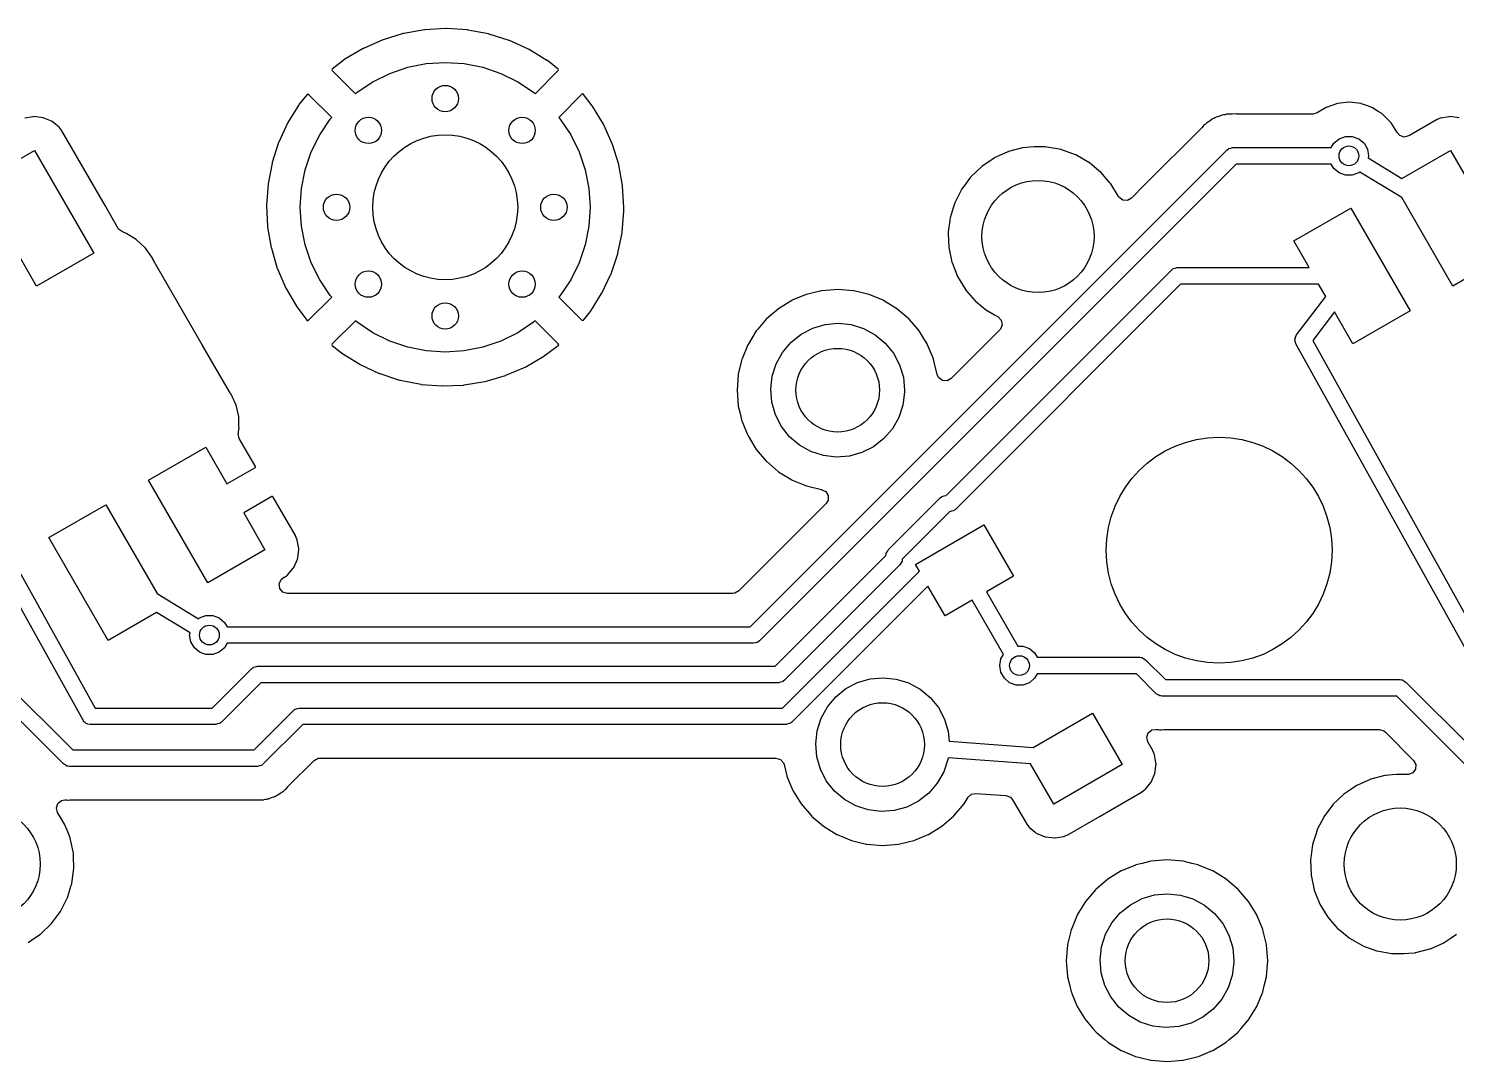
# Model space of a CAD drawing. Extents: x 144 to 253, y -181 to -52.
# Drawn here: x 180.67 to 202.35, y -78.9 to -63.22 of the extents above; entities that cross this region are included whole.
import ezdxf

# ---------------------------------------------------------------- set-up
doc = ezdxf.new("R2010")
doc.units = 0
doc.layers.add('BLACK', color=7, linetype='CONTINUOUS')

msp = doc.modelspace()

# ---------------------------------------------------------------- linework, layer by layer
at = {"layer": 'BLACK', "linetype": 'CONTINUOUS'}
for p, q in [((186.363, -63.2964), (186.058, -63.3894)), ((186.37, -63.2947), (186.363, -63.2964)), ((186.684, -63.239), (186.37, -63.2947)), ((186.692, -63.2382), (186.684, -63.239)), ((187.01, -63.2206), (186.692, -63.2382)), ((187.018, -63.2207), (187.01, -63.2206)), ((187.336, -63.2415), (187.018, -63.2207)), ((187.344, -63.2425), (187.336, -63.2415)), ((187.657, -63.3014), (187.344, -63.2425)), ((187.665, -63.3033), (187.657, -63.3014)), ((186.051, -63.3921), (185.759, -63.521)), ((186.058, -63.3894), (186.051, -63.3921)), ((187.969, -63.3994), (187.665, -63.3033)), ((187.976, -63.4021), (187.969, -63.3994)), ((188.266, -63.5342), (187.976, -63.4021)), ((185.472, -63.6918), (185.286, -63.8351)), ((185.478, -63.6876), (185.472, -63.6918)), ((185.752, -63.5245), (185.478, -63.6876)), ((185.759, -63.521), (185.752, -63.5245)), ((186.713, -63.7522), (187, -63.7333)), ((187, -63.7333), (187.287, -63.7522)), ((188.273, -63.5377), (188.266, -63.5342)), ((188.545, -63.7036), (188.273, -63.5377)), ((188.551, -63.7079), (188.545, -63.7036)), ((188.714, -63.836), (188.551, -63.7079)), ((185.286, -63.8351), (185.278, -63.8468)), ((185.278, -63.8468), (185.285, -63.8586)), ((185.285, -63.8586), (185.636, -64.2099)), ((185.9, -64.0281), (186.158, -63.9008)), ((186.158, -63.9008), (186.431, -63.8083)), ((186.431, -63.8083), (186.713, -63.7522)), ((187.287, -63.7522), (187.569, -63.8083)), ((187.569, -63.8083), (187.842, -63.9008)), ((187.842, -63.9008), (188.1, -64.0281)), ((188.364, -64.2099), (188.715, -63.8596)), ((188.722, -63.8467), (188.714, -63.836)), ((188.715, -63.8596), (188.722, -63.8467)), ((185.661, -64.188), (185.9, -64.0281)), ((188.1, -64.0281), (188.339, -64.188)), ((184.778, -64.3766), (184.611, -64.6481)), ((184.783, -64.3704), (184.778, -64.3766)), ((184.903, -64.2196), (184.783, -64.3704)), ((184.914, -64.2119), (184.903, -64.2196)), ((184.926, -64.219), (184.914, -64.2119)), ((185.277, -64.5691), (184.926, -64.219)), ((185.636, -64.2099), (185.661, -64.188)), ((188.339, -64.188), (188.364, -64.2099)), ((189.074, -64.2181), (188.723, -64.5691)), ((189.086, -64.2115), (189.074, -64.2181)), ((189.098, -64.22), (189.086, -64.2115)), ((189.233, -64.3937), (189.098, -64.22)), ((200.546, -64.3581), (200.374, -64.4165)), ((200.553, -64.3573), (200.546, -64.3581)), ((200.719, -64.3398), (200.553, -64.3573)), ((200.553, -64.3573), (200.553, -64.3573)), ((200.726, -64.3391), (200.719, -64.3398)), ((200.719, -64.3398), (200.719, -64.3398)), ((200.776, -64.3451), (200.726, -64.3391)), ((200.899, -64.3597), (200.776, -64.3451)), ((200.906, -64.3606), (200.899, -64.3597)), ((200.899, -64.3597), (200.899, -64.3597)), ((200.913, -64.3629), (200.906, -64.3606)), ((201.017, -64.4), (200.913, -64.3629)), ((200.913, -64.3629), (200.913, -64.3629)), ((180.743, -64.558), (180.616, -64.5791)), ((180.752, -64.5565), (180.743, -64.558)), ((180.743, -64.558), (180.743, -64.558)), ((180.896, -64.5739), (180.752, -64.5565)), ((180.919, -64.5836), (180.896, -64.5739)), ((181.022, -64.6276), (180.919, -64.5836)), ((185.095, -64.8333), (185.255, -64.5941)), ((185.255, -64.5941), (185.277, -64.5691)), ((188.723, -64.5691), (188.745, -64.5941)), ((188.745, -64.5941), (188.905, -64.8333)), ((189.238, -64.4), (189.233, -64.3937)), ((189.402, -64.6732), (189.238, -64.4)), ((198.643, -64.5978), (198.614, -64.6191)), ((198.65, -64.5931), (198.643, -64.5978)), ((198.643, -64.5978), (198.643, -64.5978)), ((198.668, -64.5857), (198.65, -64.5931)), ((198.686, -64.577), (198.668, -64.5857)), ((198.697, -64.5707), (198.686, -64.577)), ((198.704, -64.5667), (198.697, -64.5707)), ((198.745, -64.5548), (198.704, -64.5667)), ((198.746, -64.5543), (198.745, -64.5548)), ((198.757, -64.5505), (198.746, -64.5543)), ((198.791, -64.5371), (198.757, -64.5505)), ((198.798, -64.5342), (198.791, -64.5371)), ((198.791, -64.5371), (198.791, -64.5371)), ((198.818, -64.5317), (198.798, -64.5342)), ((198.838, -64.5277), (198.818, -64.5317)), ((198.85, -64.5242), (198.838, -64.5277)), ((198.857, -64.522), (198.85, -64.5242)), ((198.85, -64.5242), (198.85, -64.5242)), ((198.901, -64.5206), (198.857, -64.522)), ((198.913, -64.5197), (198.901, -64.5206)), ((198.917, -64.5192), (198.913, -64.5197)), ((198.945, -64.5192), (198.917, -64.5192)), ((198.949, -64.5191), (198.945, -64.5192)), ((199.009, -64.5172), (198.949, -64.5191)), ((199.017, -64.517), (199.009, -64.5172)), ((199.009, -64.5172), (199.009, -64.5172)), ((199.025, -64.5187), (199.017, -64.517)), ((199.036, -64.5192), (199.025, -64.5187)), ((200.171, -64.5192), (199.036, -64.5192)), ((200.237, -64.5005), (200.171, -64.5192)), ((200.374, -64.4165), (200.237, -64.5005)), ((201.077, -64.4214), (201.017, -64.4)), ((201.167, -64.4785), (201.077, -64.4214)), ((201.219, -64.5116), (201.167, -64.4785)), ((201.23, -64.5186), (201.219, -64.5116)), ((201.235, -64.5236), (201.23, -64.5186)), ((201.348, -64.6369), (201.235, -64.5236)), ((201.235, -64.5236), (201.235, -64.5236)), ((202.108, -64.5804), (202.051, -64.6057)), ((202.116, -64.5791), (202.108, -64.5804)), ((202.243, -64.558), (202.116, -64.5791)), ((202.116, -64.5791), (202.116, -64.5791)), ((202.252, -64.5565), (202.243, -64.558)), ((202.243, -64.558), (202.243, -64.558)), ((202.396, -64.5739), (202.252, -64.5565)), ((181.03, -64.6311), (181.022, -64.6276)), ((181.022, -64.6276), (181.022, -64.6276)), ((181.088, -64.679), (181.03, -64.6311)), ((181.137, -64.7187), (181.088, -64.679)), ((181.143, -64.7237), (181.137, -64.7187)), ((181.137, -64.7187), (181.137, -64.7187)), ((181.18, -64.7742), (181.143, -64.7237)), ((181.835, -65.9087), (181.18, -64.7742)), ((184.607, -64.6548), (184.474, -64.9444)), ((184.611, -64.6481), (184.607, -64.6548)), ((189.406, -64.6799), (189.402, -64.6732)), ((189.536, -64.9709), (189.406, -64.6799)), ((198.484, -64.7301), (197.619, -65.5952)), ((198.492, -64.7213), (198.484, -64.7301)), ((198.515, -64.6933), (198.492, -64.7213)), ((198.52, -64.6872), (198.515, -64.6933)), ((198.515, -64.6933), (198.515, -64.6933)), ((198.536, -64.6753), (198.52, -64.6872)), ((198.551, -64.6625), (198.536, -64.6753)), ((198.566, -64.6482), (198.551, -64.6625)), ((198.573, -64.6441), (198.566, -64.6482)), ((198.604, -64.6256), (198.573, -64.6441)), ((198.573, -64.6441), (198.573, -64.6441)), ((198.614, -64.6191), (198.604, -64.6256)), ((201.358, -64.6473), (201.348, -64.6369)), ((201.362, -64.6533), (201.358, -64.6473)), ((201.41, -64.7301), (201.362, -64.6533)), ((201.451, -64.7959), (201.41, -64.7301)), ((201.454, -64.8011), (201.451, -64.7959)), ((201.451, -64.7959), (201.451, -64.7959)), ((201.455, -64.8007), (201.454, -64.8011)), ((201.491, -64.8438), (201.455, -64.8007)), ((202.051, -64.6057), (201.638, -64.8438)), ((184.471, -64.9515), (184.373, -65.255)), ((184.474, -64.9444), (184.471, -64.9515)), ((184.967, -65.0914), (185.095, -64.8333)), ((188.905, -64.8333), (189.033, -65.0914)), ((189.539, -64.978), (189.536, -64.9709)), ((189.634, -65.2826), (189.539, -64.978)), ((195.765, -65.0334), (195.552, -65.0887)), ((195.77, -65.032), (195.765, -65.0334)), ((195.765, -65.0334), (195.765, -65.0334)), ((195.775, -65.0316), (195.77, -65.032)), ((195.875, -65.0231), (195.775, -65.0316)), ((195.775, -65.0316), (195.775, -65.0316)), ((195.942, -65.0175), (195.875, -65.0231)), ((196.104, -65.0175), (195.942, -65.0175)), ((196.106, -65.0175), (196.104, -65.0175)), ((196.111, -65.0178), (196.106, -65.0175)), ((196.106, -65.0175), (196.106, -65.0175)), ((196.128, -65.0186), (196.111, -65.0178)), ((196.132, -65.0193), (196.128, -65.0186)), ((196.35, -65.0587), (196.132, -65.0193)), ((196.132, -65.0193), (196.132, -65.0193)), ((198.898, -65.0428), (198.928, -65.0364)), ((198.928, -65.0364), (198.957, -65.0277)), ((198.957, -65.0277), (200.451, -65.0277)), ((200.451, -65.0277), (200.491, -64.9599)), ((200.491, -64.9599), (200.57, -64.8929)), ((200.57, -64.8929), (200.668, -64.8573)), ((200.668, -64.8573), (200.772, -64.8573)), ((200.772, -64.8573), (200.87, -64.8929)), ((200.87, -64.8929), (200.95, -64.9599)), ((200.95, -64.9599), (201.002, -65.0501)), ((201.558, -64.867), (201.491, -64.8438)), ((201.627, -64.8503), (201.558, -64.867)), ((201.638, -64.8438), (201.627, -64.8503)), ((180.026, -65.4956), (180.763, -65.0701)), ((180.763, -65.0701), (181.663, -66.629)), ((184.875, -65.3639), (184.967, -65.0914)), ((189.033, -65.0914), (189.125, -65.3639)), ((191.631, -72.3023), (198.869, -65.0643)), ((195.317, -65.1978), (195.145, -65.3136)), ((195.332, -65.1877), (195.317, -65.1978)), ((195.336, -65.1848), (195.332, -65.1877)), ((195.332, -65.1877), (195.332, -65.1877)), ((195.487, -65.117), (195.336, -65.1848)), ((195.542, -65.0922), (195.487, -65.117)), ((195.547, -65.09), (195.542, -65.0922)), ((195.542, -65.0922), (195.542, -65.0922)), ((195.552, -65.0887), (195.547, -65.09)), ((195.552, -65.0887), (195.552, -65.0887)), ((196.355, -65.0597), (196.35, -65.0587)), ((196.35, -65.0587), (196.35, -65.0587)), ((196.36, -65.0615), (196.355, -65.0597)), ((196.567, -65.1365), (196.36, -65.0615)), ((196.36, -65.0615), (196.36, -65.0615)), ((196.572, -65.1384), (196.567, -65.1365)), ((196.567, -65.1365), (196.567, -65.1365)), ((196.773, -65.2525), (196.572, -65.1384)), ((196.777, -65.2559), (196.773, -65.2525)), ((198.869, -65.0643), (198.887, -65.051)), ((198.887, -65.051), (198.89, -65.0475)), ((198.89, -65.0475), (198.892, -65.0467)), ((198.892, -65.0467), (198.898, -65.0428)), ((201.002, -65.0501), (201.02, -65.1527)), ((201.02, -65.1527), (201.015, -65.1851)), ((201.015, -65.1851), (201.526, -65.4956)), ((201.526, -65.4956), (202.263, -65.0701)), ((202.263, -65.0701), (203.163, -66.629)), ((184.372, -65.2624), (184.311, -65.5755)), ((184.373, -65.255), (184.372, -65.2624)), ((184.819, -65.6462), (184.875, -65.3639)), ((189.125, -65.3639), (189.181, -65.6462)), ((189.635, -65.2899), (189.634, -65.2826)), ((189.693, -65.6037), (189.635, -65.2899)), ((199.009, -65.2777), (191.771, -72.5157)), ((195.145, -65.3136), (194.978, -65.4728)), ((196.889, -65.348), (196.777, -65.2559)), ((196.777, -65.2559), (196.777, -65.2559)), ((196.951, -65.3988), (196.889, -65.348)), ((196.955, -65.4028), (196.951, -65.3988)), ((197.092, -65.5613), (196.955, -65.4028)), ((196.955, -65.4028), (196.955, -65.4028)), ((200.451, -65.2777), (199.009, -65.2777)), ((200.491, -65.3455), (200.451, -65.2777)), ((200.57, -65.4125), (200.491, -65.3455)), ((200.668, -65.4481), (200.57, -65.4125)), ((200.772, -65.4481), (200.668, -65.4481)), ((200.87, -65.4125), (200.772, -65.4481)), ((200.886, -65.3994), (200.87, -65.4125)), ((201.522, -65.7852), (200.886, -65.3994)), ((184.31, -65.583), (184.287, -65.9011)), ((184.311, -65.5755), (184.31, -65.583)), ((184.8, -65.9333), (184.819, -65.6462)), ((189.181, -65.6462), (189.2, -65.9333)), ((189.694, -65.6112), (189.693, -65.6037)), ((189.713, -65.9311), (189.694, -65.6112)), ((194.838, -65.6627), (194.756, -65.8237)), ((194.84, -65.6579), (194.838, -65.6627)), ((194.868, -65.6213), (194.84, -65.6579)), ((194.975, -65.4771), (194.868, -65.6213)), ((194.978, -65.4728), (194.975, -65.4771)), ((197.102, -65.573), (197.092, -65.5613)), ((197.105, -65.5776), (197.102, -65.573)), ((197.222, -65.7702), (197.105, -65.5776)), ((197.105, -65.5776), (197.105, -65.5776)), ((197.619, -65.5952), (197.419, -65.7947)), ((197.619, -65.5952), (197.619, -65.5952)), ((180.797, -67.129), (180.022, -65.7852)), ((184.287, -65.9011), (184.287, -65.9087)), ((194.736, -65.8636), (194.711, -65.9429)), ((194.756, -65.8237), (194.736, -65.8636)), ((197.229, -65.7811), (197.222, -65.77)), ((197.222, -65.77), (197.222, -65.7702)), ((197.286, -65.8237), (197.229, -65.7811)), ((197.357, -65.8288), (197.286, -65.8237)), ((197.419, -65.7947), (197.357, -65.8288)), ((202.297, -67.129), (201.522, -65.7852)), ((182.034, -66.2532), (181.835, -65.9087)), ((184.287, -65.9087), (184.303, -66.2272)), ((184.819, -66.2205), (184.8, -65.9333)), ((189.2, -65.9333), (189.181, -66.2205)), ((189.686, -66.3118), (189.712, -65.9924)), ((189.712, -65.9879), (189.713, -65.9356)), ((189.712, -65.9924), (189.712, -65.9879)), ((189.713, -65.9356), (189.713, -65.9311)), ((194.668, -66.0839), (194.661, -66.1325)), ((194.669, -66.0788), (194.668, -66.0839)), ((194.711, -65.9429), (194.669, -66.0788)), ((194.669, -66.0788), (194.669, -66.0788)), ((199.882, -66.4451), (200.748, -65.9451)), ((200.748, -65.9451), (201.648, -67.504)), ((182.042, -66.2654), (182.034, -66.2532)), ((182.098, -66.3081), (182.042, -66.2654)), ((182.163, -66.3325), (182.098, -66.3081)), ((182.168, -66.3357), (182.163, -66.3325)), ((182.306, -66.4216), (182.168, -66.3357)), ((182.168, -66.3357), (182.168, -66.3357)), ((184.303, -66.2272), (184.304, -66.2348)), ((184.304, -66.2348), (184.358, -66.5491)), ((184.875, -66.5027), (184.819, -66.2205)), ((189.181, -66.2205), (189.125, -66.5027)), ((189.621, -66.6318), (189.685, -66.3193)), ((189.685, -66.3193), (189.686, -66.3118)), ((194.638, -66.3039), (194.637, -66.3126)), ((194.637, -66.3126), (194.637, -66.3179)), ((194.637, -66.3179), (194.637, -66.3179)), ((194.637, -66.3179), (194.638, -66.3303)), ((194.661, -66.1325), (194.638, -66.3039)), ((194.638, -66.3303), (194.646, -66.5431)), ((182.315, -66.4269), (182.306, -66.4216)), ((182.319, -66.4312), (182.315, -66.4269)), ((182.32, -66.4312), (182.319, -66.4312)), ((182.441, -66.545), (182.32, -66.4312)), ((182.446, -66.5492), (182.441, -66.545)), ((182.441, -66.545), (182.441, -66.545)), ((182.449, -66.5542), (182.446, -66.5492)), ((182.537, -66.6771), (182.449, -66.5542)), ((184.358, -66.5491), (184.36, -66.5565)), ((184.967, -66.7752), (184.875, -66.5027)), ((189.125, -66.5027), (189.033, -66.7752)), ((194.646, -66.5431), (194.693, -66.7689)), ((200.115, -66.8495), (199.882, -66.4451)), ((181.663, -66.629), (180.797, -67.129)), ((182.541, -66.6816), (182.537, -66.6771)), ((182.55, -66.6942), (182.541, -66.6816)), ((182.557, -66.7051), (182.55, -66.6942)), ((182.558, -66.7096), (182.557, -66.7051)), ((182.558, -66.7097), (182.558, -66.7096)), ((182.564, -66.7239), (182.558, -66.7097)), ((182.573, -66.7428), (182.564, -66.7239)), ((183.31, -68.0198), (182.573, -66.7428)), ((184.36, -66.5565), (184.451, -66.862)), ((189.518, -66.9416), (189.619, -66.6391)), ((189.619, -66.6391), (189.621, -66.6318)), ((194.693, -66.7689), (194.695, -66.7739)), ((203.163, -66.629), (202.297, -67.129)), ((184.451, -66.862), (184.454, -66.8691)), ((184.454, -66.8691), (184.581, -67.1615)), ((185.095, -67.0333), (184.967, -66.7752)), ((189.033, -66.7752), (188.905, -67.0333)), ((189.379, -67.2369), (189.516, -66.9487)), ((189.516, -66.9487), (189.518, -66.9416)), ((194.604, -70.3069), (198.025, -66.8861)), ((194.695, -66.7739), (194.695, -66.7739)), ((194.695, -66.7739), (194.726, -66.8512)), ((194.726, -66.8512), (194.778, -66.9835)), ((194.778, -66.9835), (194.898, -67.1807)), ((198.025, -66.8861), (198.043, -66.8728)), ((198.043, -66.8728), (198.046, -66.8693)), ((198.046, -66.8693), (198.048, -66.8685)), ((198.048, -66.8685), (198.054, -66.8647)), ((198.054, -66.8647), (198.084, -66.8582)), ((198.084, -66.8582), (198.113, -66.8495)), ((198.113, -66.8495), (200.115, -66.8495)), ((184.581, -67.1615), (184.585, -67.1683)), ((184.585, -67.1683), (184.746, -67.4432)), ((185.255, -67.2726), (185.095, -67.0333)), ((188.905, -67.0333), (188.745, -67.2726)), ((192.715, -67.2006), (192.568, -67.2359)), ((192.72, -67.1995), (192.715, -67.2006)), ((192.715, -67.2006), (192.715, -67.2006)), ((192.959, -67.1807), (192.72, -67.1995)), ((193.198, -67.1995), (192.959, -67.1807)), ((193.203, -67.2006), (193.198, -67.1995)), ((193.35, -67.2359), (193.203, -67.2006)), ((193.203, -67.2006), (193.203, -67.2006)), ((198.165, -67.0995), (194.745, -70.5198)), ((194.898, -67.1807), (194.901, -67.1847)), ((194.901, -67.1847), (195.042, -67.3473)), ((200.26, -67.0995), (198.165, -67.0995)), ((200.369, -67.2882), (200.26, -67.0995)), ((184.925, -67.6491), (185.277, -67.2976)), ((185.277, -67.2976), (185.255, -67.2726)), ((188.745, -67.2726), (188.723, -67.2976)), ((188.723, -67.2976), (189.073, -67.6474)), ((189.205, -67.5132), (189.375, -67.2435)), ((189.375, -67.2435), (189.379, -67.2369)), ((192.265, -67.3473), (192.06, -67.4727)), ((192.269, -67.3454), (192.265, -67.3473)), ((192.482, -67.2574), (192.269, -67.3454)), ((192.269, -67.3454), (192.269, -67.3454)), ((192.487, -67.2555), (192.482, -67.2574)), ((192.482, -67.2574), (192.482, -67.2574)), ((192.568, -67.2359), (192.487, -67.2555)), ((193.432, -67.2555), (193.35, -67.2359)), ((193.436, -67.2574), (193.432, -67.2555)), ((193.649, -67.3454), (193.436, -67.2574)), ((193.436, -67.2574), (193.436, -67.2574)), ((193.653, -67.3473), (193.649, -67.3454)), ((193.649, -67.3454), (193.649, -67.3454)), ((193.858, -67.4727), (193.653, -67.3473)), ((195.042, -67.3473), (195.049, -67.355)), ((195.049, -67.355), (195.053, -67.3583)), ((195.053, -67.3583), (195.223, -67.4978)), ((199.926, -67.8692), (200.369, -67.2882)), ((184.746, -67.4432), (184.751, -67.4495)), ((184.751, -67.4495), (184.901, -67.6473)), ((189.097, -67.6472), (189.201, -67.5194)), ((189.201, -67.5194), (189.205, -67.5132)), ((191.875, -67.6323), (191.746, -67.7834)), ((191.878, -67.6286), (191.875, -67.6323)), ((192.06, -67.4727), (191.878, -67.6286)), ((194.04, -67.6286), (193.858, -67.4727)), ((194.044, -67.6323), (194.04, -67.6286)), ((194.173, -67.7834), (194.044, -67.6323)), ((195.223, -67.4978), (195.223, -67.4978)), ((195.223, -67.4978), (195.227, -67.5012)), ((195.227, -67.5012), (195.341, -67.566)), ((195.341, -67.566), (195.393, -67.5956)), ((195.393, -67.5956), (195.442, -67.6467)), ((200.504, -67.5228), (200.174, -67.9558)), ((200.782, -68.004), (200.504, -67.5228)), ((201.648, -67.504), (200.782, -68.004)), ((184.901, -67.6473), (184.913, -67.6557)), ((184.913, -67.6557), (184.925, -67.6491)), ((185.636, -67.6568), (185.286, -68.0067)), ((185.661, -67.6787), (185.636, -67.6568)), ((185.9, -67.8386), (185.661, -67.6787)), ((186.158, -67.9659), (185.9, -67.8386)), ((188.1, -67.8386), (187.842, -67.9659)), ((188.339, -67.6787), (188.1, -67.8386)), ((188.364, -67.6568), (188.339, -67.6787)), ((188.716, -68.0086), (188.364, -67.6568)), ((189.073, -67.6474), (189.086, -67.6546)), ((189.086, -67.6546), (189.097, -67.6472)), ((191.722, -67.811), (191.597, -68.0156)), ((191.746, -67.7834), (191.722, -67.811)), ((192.403, -67.8597), (192.579, -67.7679)), ((192.579, -67.7679), (192.769, -67.7119)), ((192.769, -67.7119), (192.966, -67.6939)), ((192.966, -67.6939), (193.163, -67.7146)), ((193.163, -67.7146), (193.353, -67.7733)), ((193.353, -67.7733), (193.527, -67.8676)), ((194.196, -67.811), (194.173, -67.7834)), ((194.322, -68.0156), (194.196, -67.811)), ((195.42, -67.7942), (194.681, -68.5325)), ((195.43, -67.7824), (195.42, -67.7942)), ((195.456, -67.7163), (195.43, -67.7824)), ((195.442, -67.6467), (195.456, -67.7163)), ((181.501, -73.7207), (178.326, -68.0057)), ((178.586, -67.9602), (181.684, -73.535)), ((183.723, -68.7359), (183.31, -68.0198)), ((185.286, -68.0067), (185.279, -68.0198)), ((185.279, -68.0198), (185.286, -68.0302)), ((185.286, -68.0302), (185.425, -68.1424)), ((186.431, -68.0584), (186.158, -67.9659)), ((186.713, -68.1145), (186.431, -68.0584)), ((187.569, -68.0584), (187.287, -68.1145)), ((187.842, -67.9659), (187.569, -68.0584)), ((188.504, -68.1907), (188.714, -68.0322)), ((188.714, -68.0322), (188.723, -68.0208)), ((188.723, -68.0208), (188.716, -68.0086)), ((191.595, -68.0202), (191.507, -68.2327)), ((191.597, -68.0156), (191.595, -68.0202)), ((191.595, -68.0202), (191.595, -68.0202)), ((192.121, -68.1359), (192.248, -67.984)), ((192.248, -67.984), (192.403, -67.8597)), ((193.527, -67.8676), (193.68, -67.994)), ((193.68, -67.994), (193.805, -68.1476)), ((194.324, -68.0202), (194.322, -68.0156)), ((194.412, -68.2327), (194.324, -68.0202)), ((194.324, -68.0202), (194.324, -68.0202)), ((199.9, -67.9349), (199.907, -67.919)), ((199.904, -67.9534), (199.9, -67.9349)), ((199.903, -67.9722), (199.904, -67.9534)), ((199.914, -68.0021), (199.903, -67.9722)), ((199.907, -67.919), (199.908, -67.9019)), ((199.908, -67.9019), (199.919, -67.8868)), ((199.915, -68.0038), (199.914, -68.0021)), ((199.915, -68.0044), (199.915, -68.0038)), ((199.916, -68.0057), (199.915, -68.0044)), ((203.091, -73.7207), (199.916, -68.0057)), ((199.919, -67.8868), (199.926, -67.8692)), ((200.174, -67.9558), (203.274, -73.535)), ((185.425, -68.1424), (185.432, -68.1467)), ((185.432, -68.1467), (185.702, -68.3155)), ((187, -68.1333), (186.713, -68.1145)), ((187.287, -68.1145), (187, -68.1333)), ((188.222, -68.3551), (188.498, -68.1949)), ((188.498, -68.1949), (188.504, -68.1907)), ((191.495, -68.2783), (191.45, -68.4658)), ((191.505, -68.2373), (191.495, -68.2783)), ((191.507, -68.2327), (191.505, -68.2373)), ((192.025, -68.3096), (192.121, -68.1359)), ((193.805, -68.1476), (193.898, -68.3227)), ((194.413, -68.2373), (194.412, -68.2327)), ((194.425, -68.2845), (194.413, -68.2373)), ((194.469, -68.4707), (194.425, -68.2845)), ((185.702, -68.3155), (185.709, -68.3191)), ((185.709, -68.3191), (185.998, -68.4542)), ((185.998, -68.4542), (186.005, -68.457)), ((186.005, -68.457), (186.308, -68.5563)), ((187.609, -68.5767), (187.915, -68.487)), ((187.915, -68.487), (187.922, -68.4844)), ((187.922, -68.4844), (188.215, -68.3585)), ((188.215, -68.3585), (188.222, -68.3551)), ((191.449, -68.4707), (191.43, -68.7099)), ((191.45, -68.4658), (191.449, -68.4707)), ((191.45, -68.4658), (191.45, -68.4658)), ((191.943, -68.6957), (191.965, -68.4986)), ((191.965, -68.4986), (192.025, -68.3096)), ((193.898, -68.3227), (193.956, -68.5125)), ((194.471, -68.4703), (194.469, -68.4707)), ((194.491, -68.5189), (194.471, -68.4703)), ((186.308, -68.5563), (186.315, -68.5582)), ((186.315, -68.5582), (186.628, -68.6204)), ((186.628, -68.6204), (186.636, -68.6215)), ((186.636, -68.6215), (186.954, -68.6457)), ((186.954, -68.6457), (186.961, -68.6458)), ((186.961, -68.6458), (187.28, -68.6316)), ((187.28, -68.6316), (187.287, -68.6308)), ((187.287, -68.6308), (187.602, -68.5784)), ((187.602, -68.5784), (187.609, -68.5767)), ((191.43, -68.7099), (191.449, -68.9491)), ((191.96, -68.8933), (191.943, -68.6957)), ((193.956, -68.5125), (193.975, -68.7099)), ((193.975, -68.7099), (193.975, -68.7382)), ((194.548, -68.5615), (194.491, -68.5189)), ((194.619, -68.5665), (194.548, -68.5615)), ((194.681, -68.5325), (194.619, -68.5665)), ((183.733, -68.7507), (183.723, -68.7359)), ((183.747, -68.7688), (183.733, -68.7507)), ((183.75, -68.7726), (183.747, -68.7688)), ((183.747, -68.7688), (183.747, -68.7688)), ((183.757, -68.7836), (183.75, -68.7726)), ((183.758, -68.7881), (183.757, -68.7836)), ((183.765, -68.8056), (183.758, -68.7881)), ((183.758, -68.7881), (183.758, -68.7881)), ((183.768, -68.8136), (183.765, -68.8056)), ((183.824, -68.936), (183.768, -68.8136)), ((183.864, -69.1101), (183.824, -68.936)), ((192.014, -69.0839), (191.96, -68.8933)), ((193.95, -68.935), (193.887, -69.1231)), ((193.975, -68.7382), (193.95, -68.935)), ((183.866, -69.1757), (183.864, -69.1101)), ((191.449, -68.9491), (191.45, -68.9539)), ((191.45, -68.9539), (191.45, -68.9539)), ((191.45, -68.9539), (191.476, -69.0622)), ((191.476, -69.0622), (191.505, -69.1824)), ((192.105, -69.2602), (192.014, -69.0839)), ((193.887, -69.1231), (193.789, -69.2955)), ((183.857, -69.3725), (183.859, -69.358)), ((183.874, -69.4415), (183.857, -69.3725)), ((183.859, -69.358), (183.869, -69.295)), ((183.869, -69.2465), (183.866, -69.1757)), ((183.87, -69.2889), (183.869, -69.2465)), ((183.869, -69.295), (183.87, -69.2889)), ((183.869, -69.295), (183.869, -69.295)), ((191.505, -69.1824), (191.507, -69.187)), ((191.507, -69.187), (191.507, -69.187)), ((191.507, -69.187), (191.583, -69.3725)), ((191.583, -69.3725), (191.597, -69.4041)), ((192.228, -69.4156), (192.105, -69.2602)), ((193.789, -69.2955), (193.66, -69.4456)), ((182.497, -70.0734), (183.363, -69.5734)), ((183.363, -69.5734), (183.686, -70.1329)), ((184.12, -69.8672), (183.874, -69.4415)), ((191.597, -69.4041), (191.722, -69.6087)), ((192.379, -69.5442), (192.228, -69.4156)), ((192.552, -69.6409), (192.379, -69.5442)), ((193.504, -69.5677), (193.327, -69.6571)), ((193.66, -69.4456), (193.504, -69.5677)), ((191.722, -69.6087), (191.878, -69.7912)), ((191.878, -69.7912), (191.882, -69.7944)), ((191.882, -69.7944), (191.971, -69.8705)), ((192.741, -69.7022), (192.552, -69.6409)), ((192.938, -69.7257), (192.741, -69.7022)), ((193.136, -69.7104), (192.938, -69.7257)), ((193.327, -69.6571), (193.136, -69.7104)), ((183.686, -70.1329), (184.111, -69.8879)), ((184.111, -69.8879), (184.122, -69.8765)), ((184.122, -69.8746), (184.12, -69.8672)), ((184.122, -69.8765), (184.122, -69.8746)), ((191.971, -69.8705), (192.06, -69.947)), ((192.06, -69.947), (192.265, -70.0724)), ((183.397, -71.6323), (182.497, -70.0734)), ((192.265, -70.0724), (192.269, -70.0743)), ((192.269, -70.0743), (192.269, -70.0743)), ((192.269, -70.0743), (192.284, -70.0804)), ((192.284, -70.0804), (192.487, -70.1642)), ((192.487, -70.1642), (192.715, -70.2191)), ((192.715, -70.2191), (192.72, -70.2203)), ((192.72, -70.2203), (192.719, -70.222)), ((192.719, -70.222), (192.777, -70.2491)), ((180.982, -70.9484), (181.848, -70.4484)), ((181.848, -70.4484), (182.626, -71.7959)), ((184.369, -70.3256), (183.94, -70.5728)), ((184.376, -70.3232), (184.369, -70.3256)), ((184.378, -70.3236), (184.376, -70.3232)), ((184.389, -70.3345), (184.378, -70.3236)), ((184.726, -70.917), (184.389, -70.3345)), ((192.782, -70.4322), (192.117, -71.0973)), ((192.777, -70.2491), (192.814, -70.3094)), ((192.813, -70.3804), (192.782, -70.4322)), ((192.814, -70.3094), (192.813, -70.3804)), ((193.727, -71.1331), (194.517, -70.343)), ((194.517, -70.343), (194.535, -70.3297)), ((194.535, -70.3297), (194.538, -70.3262)), ((194.538, -70.3262), (194.541, -70.3254)), ((194.541, -70.3254), (194.546, -70.3216)), ((194.546, -70.3216), (194.576, -70.3151)), ((194.576, -70.3151), (194.604, -70.3069)), ((183.94, -70.5728), (184.263, -71.1323)), ((194.658, -70.5559), (193.94, -71.2735)), ((194.686, -70.5478), (194.658, -70.5559)), ((194.716, -70.5413), (194.686, -70.5478)), ((194.721, -70.5374), (194.716, -70.5413)), ((194.724, -70.5366), (194.721, -70.5374)), ((194.727, -70.5331), (194.724, -70.5366)), ((194.745, -70.5198), (194.727, -70.5331)), ((194.14, -71.3559), (195.179, -70.7559)), ((195.179, -70.7559), (195.629, -71.5354)), ((181.882, -72.5073), (180.982, -70.9484)), ((184.729, -70.923), (184.726, -70.917)), ((184.749, -70.9699), (184.729, -70.923)), ((184.754, -70.9849), (184.749, -70.9699)), ((184.775, -71.1118), (184.754, -70.9849)), ((192.117, -71.0973), (191.457, -71.7569)), ((184.263, -71.1323), (183.397, -71.6323)), ((184.705, -71.3907), (184.756, -71.2734)), ((184.756, -71.2734), (184.76, -71.2562)), ((184.76, -71.2562), (184.775, -71.1296)), ((184.775, -71.1296), (184.775, -71.1118)), ((192.011, -72.9), (193.691, -71.2201)), ((193.691, -71.2201), (193.694, -71.1995)), ((193.694, -71.1949), (193.695, -71.1924)), ((193.694, -71.1995), (193.694, -71.1949)), ((193.695, -71.1924), (193.696, -71.186)), ((193.696, -71.186), (193.713, -71.1602)), ((193.713, -71.1602), (193.727, -71.1331)), ((193.936, -71.3076), (193.919, -71.3335)), ((193.938, -71.2987), (193.936, -71.3012)), ((193.936, -71.3012), (193.936, -71.3076)), ((193.94, -71.2735), (193.937, -71.2941)), ((193.937, -71.2941), (193.938, -71.2987)), ((184.562, -71.5462), (184.603, -71.5159)), ((184.603, -71.5159), (184.614, -71.5052)), ((184.614, -71.5052), (184.696, -71.4058)), ((184.696, -71.4058), (184.705, -71.3907)), ((192.123, -73.535), (194.199, -71.4585)), ((193.904, -71.3605), (192.151, -73.1134)), ((193.919, -71.3335), (193.904, -71.3605)), ((194.199, -71.4585), (194.14, -71.3559)), ((195.629, -71.5354), (195.218, -71.7728)), ((184.479, -71.6499), (184.509, -71.5853)), ((184.489, -71.7201), (184.479, -71.6499)), ((184.536, -71.7738), (184.489, -71.7201)), ((184.509, -71.5853), (184.541, -71.5587)), ((184.541, -71.5587), (184.556, -71.5499)), ((184.556, -71.5499), (184.562, -71.5462)), ((191.457, -71.7569), (191.395, -71.7909)), ((194.329, -71.6826), (192.263, -73.7484)), ((194.59, -72.1354), (194.329, -71.6826)), ((182.626, -71.7959), (183.255, -72.1801)), ((184.604, -71.7938), (184.536, -71.7738)), ((191.368, -71.7938), (184.604, -71.7938)), ((191.395, -71.7909), (191.368, -71.7938)), ((195.002, -71.8978), (194.59, -72.1354)), ((195.476, -72.7196), (195.002, -71.8978)), ((195.218, -71.7728), (195.693, -72.5946)), ((182.616, -72.0831), (181.882, -72.5073)), ((183.126, -72.3942), (182.616, -72.0831)), ((183.255, -72.1801), (183.27, -72.1675)), ((183.27, -72.1675), (183.368, -72.1319)), ((183.368, -72.1319), (183.472, -72.1319)), ((183.472, -72.1319), (183.57, -72.1675)), ((183.57, -72.1675), (183.65, -72.2345)), ((183.12, -72.4273), (183.126, -72.3942)), ((183.65, -72.2345), (183.689, -72.3023)), ((183.689, -72.3023), (191.631, -72.3023)), ((183.138, -72.5299), (183.12, -72.4273)), ((183.191, -72.6201), (183.138, -72.5299)), ((183.27, -72.6871), (183.191, -72.6201)), ((183.65, -72.6201), (183.57, -72.6871)), ((183.689, -72.5523), (183.65, -72.6201)), ((191.683, -72.5523), (183.689, -72.5523)), ((191.712, -72.5436), (191.683, -72.5523)), ((191.742, -72.5372), (191.712, -72.5436)), ((191.747, -72.5333), (191.742, -72.5372)), ((191.75, -72.5325), (191.747, -72.5333)), ((191.753, -72.529), (191.75, -72.5325)), ((191.771, -72.5157), (191.753, -72.529)), ((195.693, -72.5946), (195.771, -72.5946)), ((195.771, -72.5946), (195.869, -72.6302)), ((183.368, -72.7227), (183.27, -72.6871)), ((183.472, -72.7227), (183.368, -72.7227)), ((183.57, -72.6871), (183.472, -72.7227)), ((195.419, -72.89), (195.437, -72.7874)), ((195.437, -72.7874), (195.476, -72.7196)), ((195.869, -72.6302), (195.949, -72.6972)), ((195.949, -72.6972), (195.988, -72.765)), ((195.988, -72.765), (197.546, -72.765)), ((197.546, -72.765), (197.568, -72.7682)), ((197.568, -72.7682), (197.572, -72.7679)), ((197.572, -72.7679), (197.575, -72.7692)), ((197.575, -72.7692), (197.581, -72.7701)), ((197.581, -72.7701), (197.607, -72.7868)), ((197.607, -72.7868), (197.634, -72.8016)), ((197.634, -72.8016), (197.936, -73.104)), ((183.463, -73.535), (184.062, -72.9366)), ((184.062, -72.9366), (184.079, -72.9233)), ((184.079, -72.9233), (184.082, -72.9198)), ((184.082, -72.9198), (184.085, -72.919)), ((184.085, -72.919), (184.09, -72.9151)), ((184.09, -72.9151), (184.12, -72.9087)), ((184.12, -72.9087), (184.15, -72.9)), ((184.15, -72.9), (192.011, -72.9)), ((195.437, -72.9926), (195.419, -72.89)), ((195.489, -73.0828), (195.437, -72.9926)), ((195.988, -73.015), (195.949, -73.0828)), ((197.494, -73.015), (195.988, -73.015)), ((197.796, -73.3174), (197.494, -73.015)), ((180.315, -73.1406), (181.344, -74.17)), ((184.202, -73.15), (183.603, -73.7484)), ((192.063, -73.15), (184.202, -73.15)), ((192.092, -73.1413), (192.063, -73.15)), ((192.122, -73.1349), (192.092, -73.1413)), ((192.128, -73.131), (192.122, -73.1349)), ((192.13, -73.1302), (192.128, -73.131)), ((192.133, -73.1267), (192.13, -73.1302)), ((192.151, -73.1134), (192.133, -73.1267)), ((192.93, -73.3641), (193.084, -73.2398)), ((193.084, -73.2398), (193.26, -73.148)), ((193.26, -73.148), (193.45, -73.092)), ((193.45, -73.092), (193.648, -73.074)), ((193.648, -73.074), (193.845, -73.0948)), ((193.845, -73.0948), (194.034, -73.1534)), ((194.034, -73.1534), (194.209, -73.2477)), ((194.209, -73.2477), (194.361, -73.3741)), ((195.569, -73.1498), (195.489, -73.0828)), ((195.667, -73.1854), (195.569, -73.1498)), ((195.771, -73.1854), (195.667, -73.1854)), ((195.869, -73.1498), (195.771, -73.1854)), ((195.949, -73.0828), (195.869, -73.1498)), ((197.936, -73.104), (201.499, -73.104)), ((201.499, -73.104), (201.521, -73.1072)), ((201.521, -73.1072), (201.526, -73.1069)), ((201.526, -73.1069), (201.528, -73.1082)), ((201.528, -73.1082), (201.535, -73.1092)), ((201.535, -73.1092), (201.56, -73.1259)), ((201.56, -73.1259), (201.587, -73.1406)), ((201.587, -73.1406), (202.617, -74.17)), ((181.204, -74.3834), (180.174, -73.354)), ((192.802, -73.516), (192.93, -73.3641)), ((194.361, -73.3741), (194.487, -73.5278)), ((197.823, -73.3322), (197.796, -73.3174)), ((197.849, -73.3489), (197.823, -73.3322)), ((197.856, -73.3498), (197.849, -73.3489)), ((197.858, -73.3512), (197.856, -73.3498)), ((197.863, -73.3508), (197.858, -73.3512)), ((197.885, -73.354), (197.863, -73.3508)), ((201.447, -73.354), (197.885, -73.354)), ((202.477, -74.3834), (201.447, -73.354)), ((181.684, -73.535), (183.463, -73.535)), ((184.098, -74.17), (184.697, -73.5716)), ((184.697, -73.5716), (184.714, -73.5583)), ((184.714, -73.5583), (184.717, -73.5548)), ((184.717, -73.5548), (184.72, -73.554)), ((184.72, -73.554), (184.725, -73.5501)), ((184.725, -73.5501), (184.755, -73.5437)), ((184.755, -73.5437), (184.785, -73.535)), ((184.785, -73.535), (192.123, -73.535)), ((192.647, -73.8788), (192.707, -73.6898)), ((192.707, -73.6898), (192.802, -73.516)), ((194.487, -73.5278), (194.58, -73.7028)), ((194.58, -73.7028), (194.637, -73.8927)), ((195.929, -74.1335), (196.829, -73.6138)), ((196.829, -73.6138), (197.279, -74.3933)), ((181.51, -73.7298), (181.501, -73.7207)), ((181.515, -73.7417), (181.51, -73.7298)), ((181.535, -73.7541), (181.515, -73.7417)), ((181.551, -73.7701), (181.535, -73.7541)), ((181.564, -73.7728), (181.551, -73.7701)), ((181.574, -73.7799), (181.564, -73.7728)), ((181.61, -73.785), (181.574, -73.7799)), ((183.515, -73.785), (181.61, -73.785)), ((183.545, -73.7763), (183.515, -73.785)), ((183.575, -73.7699), (183.545, -73.7763)), ((183.58, -73.766), (183.575, -73.7699)), ((183.583, -73.7652), (183.58, -73.766)), ((183.586, -73.7617), (183.583, -73.7652)), ((183.603, -73.7484), (183.586, -73.7617)), ((184.837, -73.785), (184.238, -74.3834)), ((192.175, -73.785), (184.837, -73.785)), ((192.204, -73.7763), (192.175, -73.785)), ((192.234, -73.7699), (192.204, -73.7763)), ((192.24, -73.766), (192.234, -73.7699)), ((192.242, -73.7652), (192.24, -73.766)), ((192.245, -73.7617), (192.242, -73.7652)), ((192.263, -73.7484), (192.245, -73.7617)), ((192.625, -74.0758), (192.647, -73.8788)), ((194.637, -73.8927), (194.651, -74.0393)), ((197.65, -73.9789), (197.674, -73.9119)), ((197.674, -73.9119), (197.73, -73.868)), ((197.73, -73.868), (197.792, -73.8599)), ((197.792, -73.8599), (197.797, -73.8605)), ((197.797, -73.8605), (197.805, -73.8625)), ((197.805, -73.8625), (197.825, -73.8625)), ((197.825, -73.8625), (197.845, -73.8641)), ((197.845, -73.8641), (197.865, -73.8672)), ((197.865, -73.8672), (197.873, -73.8665)), ((197.873, -73.8665), (197.909, -73.8631)), ((197.909, -73.8631), (197.921, -73.8625)), ((197.921, -73.8625), (201.184, -73.8625)), ((201.184, -73.8625), (201.253, -73.8825)), ((201.253, -73.8825), (201.274, -73.8994)), ((201.274, -73.8994), (201.703, -74.329)), ((192.641, -74.2734), (192.625, -74.0758)), ((194.651, -74.0393), (195.929, -74.1335)), ((197.667, -74.0479), (197.65, -73.9789)), ((197.744, -74.1807), (197.667, -74.0479)), ((181.344, -74.17), (184.098, -74.17)), ((184.623, -74.7176), (185.01, -74.3304)), ((185.01, -74.3304), (185.073, -74.2964)), ((185.073, -74.2964), (185.1, -74.2935)), ((185.1, -74.2935), (192.022, -74.2935)), ((192.022, -74.2935), (192.09, -74.3135)), ((192.09, -74.3135), (192.137, -74.3672)), ((192.696, -74.464), (192.641, -74.2734)), ((194.631, -74.3151), (194.569, -74.5032)), ((194.635, -74.2887), (194.631, -74.3151)), ((195.887, -74.3811), (194.635, -74.2887)), ((197.745, -74.1838), (197.744, -74.1807)), ((197.766, -74.2307), (197.745, -74.1838)), ((197.769, -74.2379), (197.766, -74.2307)), ((197.766, -74.2307), (197.766, -74.2307)), ((197.77, -74.2457), (197.769, -74.2379)), ((197.79, -74.3649), (197.77, -74.2457)), ((197.77, -74.2457), (197.77, -74.2457)), ((201.703, -74.329), (201.737, -74.3913)), ((181.231, -74.3982), (181.204, -74.3834)), ((181.257, -74.4149), (181.231, -74.3982)), ((181.263, -74.4158), (181.257, -74.4149)), ((181.266, -74.4171), (181.263, -74.4158)), ((181.27, -74.4168), (181.266, -74.4171)), ((181.292, -74.42), (181.27, -74.4168)), ((184.15, -74.42), (181.292, -74.42)), ((184.18, -74.4113), (184.15, -74.42)), ((184.21, -74.4049), (184.18, -74.4113)), ((184.215, -74.401), (184.21, -74.4049)), ((184.218, -74.4002), (184.215, -74.401)), ((184.221, -74.3967), (184.218, -74.4002)), ((184.238, -74.3834), (184.221, -74.3967)), ((192.137, -74.3672), (192.145, -74.3901)), ((192.145, -74.3901), (192.186, -74.5626)), ((192.186, -74.5626), (192.188, -74.5671)), ((192.188, -74.5671), (192.188, -74.5671)), ((192.188, -74.5671), (192.275, -74.7773)), ((192.786, -74.6404), (192.696, -74.464)), ((194.569, -74.5032), (194.471, -74.6757)), ((196.24, -74.9933), (195.887, -74.3811)), ((197.279, -74.3933), (196.24, -74.9933)), ((197.718, -74.6601), (197.776, -74.5262)), ((197.776, -74.5262), (197.793, -74.3816)), ((197.793, -74.3816), (197.79, -74.3649)), ((201.265, -74.5597), (201.052, -74.6149)), ((201.27, -74.5583), (201.265, -74.5597)), ((201.265, -74.5597), (201.265, -74.5597)), ((201.275, -74.5579), (201.27, -74.5583)), ((201.375, -74.5494), (201.275, -74.5579)), ((201.275, -74.5579), (201.275, -74.5579)), ((201.442, -74.5437), (201.375, -74.5494)), ((201.604, -74.5437), (201.442, -74.5437)), ((201.608, -74.5439), (201.604, -74.5437)), ((201.623, -74.5437), (201.608, -74.5439)), ((201.689, -74.5189), (201.623, -74.5437)), ((201.732, -74.4621), (201.689, -74.5189)), ((201.737, -74.3913), (201.732, -74.4621)), ((184.541, -74.7995), (184.556, -74.7852)), ((184.556, -74.7852), (184.571, -74.7724)), ((184.571, -74.7724), (184.572, -74.7711)), ((184.572, -74.7711), (184.587, -74.7605)), ((184.587, -74.7605), (184.615, -74.7264)), ((184.615, -74.7264), (184.623, -74.7176)), ((192.275, -74.7773), (192.278, -74.7842)), ((192.278, -74.7842), (192.403, -74.9888)), ((192.91, -74.7958), (192.786, -74.6404)), ((194.471, -74.6757), (194.341, -74.8258)), ((197.578, -74.8076), (197.619, -74.7773)), ((197.619, -74.7773), (197.626, -74.7726)), ((197.619, -74.7773), (197.619, -74.7773)), ((197.626, -74.7726), (197.632, -74.7651)), ((197.632, -74.7651), (197.713, -74.6671)), ((197.713, -74.6671), (197.718, -74.6601)), ((197.713, -74.6671), (197.713, -74.6671)), ((200.763, -74.7605), (200.645, -74.8399)), ((200.832, -74.714), (200.763, -74.7605)), ((200.836, -74.711), (200.832, -74.714)), ((200.832, -74.714), (200.832, -74.714)), ((200.841, -74.7088), (200.836, -74.711)), ((201.042, -74.6185), (200.841, -74.7088)), ((201.047, -74.6163), (201.042, -74.6185)), ((201.042, -74.6185), (201.042, -74.6185)), ((201.052, -74.6149), (201.047, -74.6163)), ((201.052, -74.6149), (201.052, -74.6149)), ((181.097, -75.0513), (181.118, -74.9837)), ((181.118, -74.9837), (181.173, -74.9386)), ((181.173, -74.9386), (181.223, -74.9285)), ((181.223, -74.9285), (181.232, -74.9285)), ((181.232, -74.9285), (181.252, -74.9301)), ((181.252, -74.9301), (181.272, -74.9332)), ((181.272, -74.9332), (181.28, -74.9325)), ((181.28, -74.9325), (181.299, -74.9307)), ((181.299, -74.9307), (181.316, -74.9291)), ((181.316, -74.9291), (181.328, -74.9285)), ((181.328, -74.9285), (184.071, -74.9285)), ((184.071, -74.9285), (184.082, -74.929)), ((184.082, -74.929), (184.09, -74.9307)), ((184.09, -74.9307), (184.098, -74.9305)), ((184.098, -74.9305), (184.158, -74.9286)), ((184.098, -74.9305), (184.098, -74.9305)), ((184.158, -74.9286), (184.162, -74.9285)), ((184.162, -74.9285), (184.19, -74.9285)), ((184.19, -74.9285), (184.194, -74.928)), ((184.194, -74.928), (184.206, -74.9271)), ((184.194, -74.928), (184.194, -74.928)), ((184.206, -74.9271), (184.238, -74.926)), ((184.238, -74.926), (184.242, -74.9259)), ((184.242, -74.9259), (184.25, -74.9257)), ((184.25, -74.9257), (184.269, -74.92)), ((184.269, -74.92), (184.289, -74.916)), ((184.289, -74.916), (184.301, -74.9145)), ((184.301, -74.9145), (184.309, -74.9135)), ((184.301, -74.9145), (184.301, -74.9145)), ((184.309, -74.9135), (184.316, -74.9106)), ((184.316, -74.9106), (184.35, -74.8972)), ((184.316, -74.9106), (184.316, -74.9106)), ((184.35, -74.8972), (184.361, -74.8934)), ((184.361, -74.8934), (184.396, -74.8832)), ((184.396, -74.8832), (184.404, -74.881)), ((184.396, -74.8832), (184.396, -74.8832)), ((184.404, -74.881), (184.41, -74.877)), ((184.41, -74.877), (184.421, -74.8707)), ((184.41, -74.877), (184.41, -74.877)), ((184.421, -74.8707), (184.439, -74.862)), ((184.439, -74.862), (184.458, -74.8546)), ((184.458, -74.8546), (184.493, -74.8286)), ((184.493, -74.8286), (184.503, -74.822)), ((184.503, -74.822), (184.535, -74.8036)), ((184.535, -74.8036), (184.541, -74.7995)), ((184.535, -74.8036), (184.535, -74.8036)), ((192.403, -74.9888), (192.559, -75.1713)), ((193.061, -74.9243), (192.91, -74.7958)), ((193.234, -75.021), (193.061, -74.9243)), ((194.185, -74.9478), (194.008, -75.0372)), ((194.341, -74.8258), (194.185, -74.9478)), ((194.722, -75.1713), (194.878, -74.9888)), ((194.878, -74.9888), (194.939, -74.8894)), ((194.939, -74.8894), (194.991, -74.8418)), ((194.991, -74.8418), (195.055, -74.8296)), ((195.055, -74.8296), (195.514, -74.8635)), ((195.514, -74.8635), (195.581, -74.8884)), ((195.581, -74.8884), (195.614, -74.9261)), ((195.614, -74.9261), (195.824, -75.2892)), ((196.943, -75.1745), (197.572, -74.8113)), ((197.572, -74.8113), (197.575, -74.8096)), ((197.572, -74.8113), (197.572, -74.8113)), ((197.575, -74.8096), (197.578, -74.8076)), ((197.578, -74.8076), (197.578, -74.8076)), ((200.475, -75.0034), (200.365, -75.1516)), ((200.478, -74.9991), (200.475, -75.0034)), ((200.645, -74.8399), (200.478, -74.9991)), ((181.115, -75.1199), (181.097, -75.0513)), ((181.154, -75.184), (181.115, -75.1199)), ((181.222, -75.2965), (181.154, -75.184)), ((192.559, -75.1713), (192.563, -75.1745)), ((192.563, -75.1745), (192.706, -75.2965)), ((193.422, -75.0823), (193.234, -75.021)), ((193.619, -75.1058), (193.422, -75.0823)), ((193.817, -75.0906), (193.619, -75.1058)), ((194.008, -75.0372), (193.817, -75.0906)), ((194.575, -75.2965), (194.718, -75.1745)), ((194.718, -75.1745), (194.722, -75.1713)), ((196.453, -75.4577), (196.943, -75.1745)), ((200.338, -75.189), (200.24, -75.3809)), ((200.34, -75.1842), (200.338, -75.189)), ((200.365, -75.1516), (200.34, -75.1842)), ((181.259, -75.3899), (181.222, -75.2965)), ((181.305, -75.5058), (181.259, -75.3899)), ((192.706, -75.2965), (192.742, -75.3272)), ((192.742, -75.3272), (192.946, -75.4525)), ((194.335, -75.4525), (194.539, -75.3272)), ((194.539, -75.3272), (194.575, -75.2965)), ((195.824, -75.2892), (195.826, -75.2919)), ((195.826, -75.2919), (195.826, -75.2919)), ((195.826, -75.2919), (195.849, -75.3239)), ((195.849, -75.3239), (195.861, -75.3397)), ((195.861, -75.3397), (195.867, -75.3447)), ((195.867, -75.3447), (195.867, -75.3447)), ((195.867, -75.3447), (195.955, -75.4171)), ((195.955, -75.4171), (195.973, -75.4322)), ((195.973, -75.4322), (196.107, -75.4895)), ((200.236, -75.3899), (200.207, -75.4829)), ((200.24, -75.3809), (200.236, -75.3899)), ((181.307, -75.5111), (181.305, -75.5058)), ((181.354, -75.7369), (181.307, -75.5111)), ((192.946, -75.4525), (192.951, -75.4544)), ((192.951, -75.4544), (192.951, -75.4544)), ((192.951, -75.4544), (193.143, -75.5341)), ((193.143, -75.5341), (193.168, -75.5444)), ((193.168, -75.5444), (193.249, -75.564)), ((193.249, -75.564), (193.396, -75.5992)), ((193.396, -75.5992), (193.396, -75.5992)), ((193.396, -75.5992), (193.401, -75.6004)), ((193.401, -75.6004), (193.64, -75.6192)), ((193.64, -75.6192), (193.88, -75.6004)), ((193.88, -75.6004), (193.884, -75.5992)), ((193.884, -75.5992), (194.031, -75.564)), ((193.884, -75.5992), (193.884, -75.5992)), ((194.031, -75.564), (194.113, -75.5444)), ((194.113, -75.5444), (194.138, -75.5341)), ((194.138, -75.5341), (194.33, -75.4544)), ((194.33, -75.4544), (194.335, -75.4525)), ((194.33, -75.4544), (194.33, -75.4544)), ((196.107, -75.4895), (196.116, -75.4905)), ((196.116, -75.4905), (196.116, -75.4905)), ((196.116, -75.4905), (196.208, -75.5015)), ((196.208, -75.5015), (196.252, -75.5069)), ((196.252, -75.5069), (196.261, -75.5054)), ((196.261, -75.5054), (196.388, -75.4842)), ((196.261, -75.5054), (196.261, -75.5054)), ((196.388, -75.4842), (196.396, -75.4829)), ((196.388, -75.4842), (196.388, -75.4842)), ((196.396, -75.4829), (196.403, -75.4798)), ((196.403, -75.4798), (196.45, -75.4591)), ((196.403, -75.4798), (196.403, -75.4798)), ((196.45, -75.4591), (196.453, -75.4577)), ((200.163, -75.6449), (200.141, -75.8078)), ((200.168, -75.6102), (200.163, -75.6449)), ((200.169, -75.6051), (200.168, -75.6102)), ((200.207, -75.4829), (200.169, -75.6051)), ((200.169, -75.6051), (200.169, -75.6051)), ((181.356, -75.7972), (181.354, -75.7369)), ((181.362, -75.9587), (181.356, -75.7972)), ((197.715, -75.8609), (197.583, -75.8926)), ((197.72, -75.8597), (197.715, -75.8609)), ((197.715, -75.8609), (197.715, -75.8609)), ((197.959, -75.8409), (197.72, -75.8597)), ((198.198, -75.8597), (197.959, -75.8409)), ((198.203, -75.8609), (198.198, -75.8597)), ((198.335, -75.8926), (198.203, -75.8609)), ((198.203, -75.8609), (198.203, -75.8609)), ((200.141, -75.8078), (200.137, -75.8389)), ((200.137, -75.8389), (200.146, -76.0694)), ((181.332, -76.1961), (181.363, -75.9674)), ((181.363, -75.9674), (181.362, -75.9587)), ((197.265, -76.0076), (197.06, -76.133)), ((197.269, -76.0057), (197.265, -76.0076)), ((197.482, -75.9177), (197.269, -76.0057)), ((197.269, -76.0057), (197.269, -76.0057)), ((197.487, -75.9158), (197.482, -75.9177)), ((197.482, -75.9177), (197.482, -75.9177)), ((197.583, -75.8926), (197.487, -75.9158)), ((198.432, -75.9158), (198.335, -75.8926)), ((198.436, -75.9177), (198.432, -75.9158)), ((198.649, -76.0057), (198.436, -75.9177)), ((198.436, -75.9177), (198.436, -75.9177)), ((198.653, -76.0076), (198.649, -76.0057)), ((198.649, -76.0057), (198.649, -76.0057)), ((198.858, -76.133), (198.653, -76.0076)), ((200.146, -76.0694), (200.193, -76.2952)), ((181.264, -76.4164), (181.323, -76.2255)), ((181.323, -76.2255), (181.331, -76.2012)), ((181.331, -76.2012), (181.332, -76.1961)), ((181.331, -76.2012), (181.331, -76.2012)), ((196.875, -76.2926), (196.787, -76.3955)), ((196.878, -76.2888), (196.875, -76.2926)), ((196.955, -76.2226), (196.878, -76.2888)), ((197.056, -76.1362), (196.955, -76.2226)), ((197.06, -76.133), (197.056, -76.1362)), ((197.056, -76.1362), (197.056, -76.1362)), ((198.862, -76.1362), (198.858, -76.133)), ((198.963, -76.2226), (198.862, -76.1362)), ((198.862, -76.1362), (198.862, -76.1362)), ((199.04, -76.2888), (198.963, -76.2226)), ((199.044, -76.2926), (199.04, -76.2888)), ((199.132, -76.3955), (199.044, -76.2926)), ((200.193, -76.2952), (200.195, -76.3001)), ((200.195, -76.3001), (200.195, -76.3002)), ((200.195, -76.3002), (200.215, -76.3503)), ((181.16, -76.6221), (181.214, -76.5143)), ((181.214, -76.5143), (181.262, -76.4212)), ((181.262, -76.4212), (181.264, -76.4164)), ((181.262, -76.4212), (181.262, -76.4212)), ((196.722, -76.4713), (196.597, -76.6759)), ((196.787, -76.3955), (196.722, -76.4713)), ((197.248, -76.6442), (197.403, -76.52)), ((197.403, -76.52), (197.579, -76.4281)), ((197.579, -76.4281), (197.769, -76.3721)), ((197.769, -76.3721), (197.966, -76.3542)), ((197.966, -76.3542), (198.163, -76.3749)), ((198.163, -76.3749), (198.353, -76.4335)), ((198.353, -76.4335), (198.527, -76.5278)), ((199.196, -76.4713), (199.132, -76.3955)), ((199.322, -76.6759), (199.196, -76.4713)), ((200.215, -76.3503), (200.278, -76.5098)), ((200.278, -76.5098), (200.398, -76.707)), ((181.022, -76.8072), (181.16, -76.6221)), ((196.595, -76.6804), (196.512, -76.8812)), ((196.597, -76.6759), (196.595, -76.6804)), ((196.595, -76.6804), (196.595, -76.6804)), ((197.121, -76.7961), (197.248, -76.6442)), ((198.527, -76.5278), (198.68, -76.6542)), ((198.68, -76.6542), (198.805, -76.8079)), ((199.324, -76.6804), (199.322, -76.6759)), ((199.407, -76.8812), (199.324, -76.6804)), ((199.324, -76.6804), (199.324, -76.6804)), ((200.398, -76.707), (200.401, -76.711)), ((200.401, -76.711), (200.488, -76.8108)), ((180.855, -76.9664), (181.022, -76.8072)), ((196.504, -76.9024), (196.45, -77.1261)), ((196.505, -76.8976), (196.504, -76.9024)), ((196.512, -76.8812), (196.505, -76.8976)), ((197.025, -76.9699), (197.121, -76.7961)), ((198.805, -76.8079), (198.898, -76.983)), ((199.413, -76.8976), (199.407, -76.8812)), ((199.415, -76.9024), (199.413, -76.8976)), ((199.468, -77.1261), (199.415, -76.9024)), ((200.488, -76.8108), (200.549, -76.8812)), ((200.549, -76.8812), (200.575, -76.9024)), ((200.575, -76.9024), (200.723, -77.0241)), ((180.668, -77.0923), (180.771, -77.0232)), ((180.771, -77.0232), (180.855, -76.9664)), ((196.449, -77.1309), (196.43, -77.3701)), ((196.45, -77.1261), (196.449, -77.1309)), ((196.45, -77.1261), (196.45, -77.1261)), ((196.943, -77.3559), (196.965, -77.1589)), ((196.965, -77.1589), (197.025, -76.9699)), ((198.898, -76.983), (198.956, -77.1728)), ((198.956, -77.1728), (198.975, -77.3701)), ((199.469, -77.1309), (199.468, -77.1261)), ((199.468, -77.1261), (199.468, -77.1261)), ((199.488, -77.3701), (199.469, -77.1309)), ((200.723, -77.0241), (200.723, -77.0241)), ((200.723, -77.0241), (200.727, -77.0275)), ((200.727, -77.0275), (200.928, -77.1416)), ((200.928, -77.1416), (200.933, -77.1435)), ((200.933, -77.1435), (200.933, -77.1435)), ((200.933, -77.1435), (201.14, -77.2185)), ((201.958, -77.1878), (202.159, -77.0974)), ((202.159, -77.0974), (202.164, -77.0952)), ((202.164, -77.0952), (202.168, -77.0923)), ((202.168, -77.0923), (202.271, -77.0232)), ((202.168, -77.0923), (202.168, -77.0923)), ((202.271, -77.0232), (202.355, -76.9664)), ((196.43, -77.3701), (196.449, -77.6093)), ((196.96, -77.5535), (196.943, -77.3559)), ((198.975, -77.3701), (198.975, -77.3985)), ((199.469, -77.6093), (199.488, -77.3701)), ((201.14, -77.2185), (201.14, -77.2185)), ((201.14, -77.2185), (201.145, -77.2203)), ((201.145, -77.2203), (201.15, -77.2213)), ((201.15, -77.2213), (201.15, -77.2213)), ((201.15, -77.2213), (201.368, -77.2607)), ((201.368, -77.2607), (201.368, -77.2607)), ((201.368, -77.2607), (201.372, -77.2614)), ((201.372, -77.2614), (201.389, -77.2622)), ((201.389, -77.2622), (201.394, -77.2625)), ((201.394, -77.2625), (201.394, -77.2625)), ((201.394, -77.2625), (201.396, -77.2625)), ((201.396, -77.2625), (201.558, -77.2625)), ((201.558, -77.2625), (201.625, -77.2569)), ((201.625, -77.2569), (201.725, -77.2484)), ((201.725, -77.2484), (201.73, -77.248)), ((201.725, -77.2484), (201.725, -77.2484)), ((201.73, -77.248), (201.735, -77.2466)), ((201.735, -77.2466), (201.948, -77.1913)), ((201.735, -77.2466), (201.735, -77.2466)), ((201.948, -77.1913), (201.953, -77.19)), ((201.948, -77.1913), (201.948, -77.1913)), ((201.953, -77.19), (201.958, -77.1878)), ((201.958, -77.1878), (201.958, -77.1878)), ((196.449, -77.6093), (196.45, -77.6142)), ((197.014, -77.7441), (196.96, -77.5535)), ((198.95, -77.5952), (198.887, -77.7834)), ((198.975, -77.3985), (198.95, -77.5952)), ((199.468, -77.6142), (199.469, -77.6093)), ((196.45, -77.6142), (196.45, -77.6142)), ((196.45, -77.6142), (196.478, -77.7297)), ((196.478, -77.7297), (196.505, -77.8427)), ((197.105, -77.9205), (197.014, -77.7441)), ((198.887, -77.7834), (198.789, -77.9558)), ((199.413, -77.8427), (199.441, -77.7297)), ((199.441, -77.7297), (199.468, -77.6142)), ((199.468, -77.6142), (199.468, -77.6142)), ((196.505, -77.8427), (196.507, -77.8473)), ((196.507, -77.8473), (196.507, -77.8473)), ((196.507, -77.8473), (196.515, -77.8684)), ((196.515, -77.8684), (196.597, -78.0644)), ((197.228, -78.0759), (197.105, -77.9205)), ((198.789, -77.9558), (198.66, -78.1059)), ((199.322, -78.0644), (199.403, -77.8684)), ((199.403, -77.8684), (199.412, -77.8473)), ((199.412, -77.8473), (199.413, -77.8427)), ((199.412, -77.8473), (199.412, -77.8473)), ((196.597, -78.0644), (196.722, -78.269)), ((197.379, -78.2044), (197.228, -78.0759)), ((197.552, -78.3012), (197.379, -78.2044)), ((198.504, -78.228), (198.327, -78.3174)), ((198.66, -78.1059), (198.504, -78.228)), ((199.196, -78.269), (199.322, -78.0644)), ((196.722, -78.269), (196.725, -78.2727)), ((196.725, -78.2727), (196.725, -78.2727)), ((196.725, -78.2727), (196.838, -78.4044)), ((196.838, -78.4044), (196.878, -78.4514)), ((196.878, -78.4514), (196.882, -78.4547)), ((196.882, -78.4547), (197.015, -78.5688)), ((197.741, -78.3624), (197.552, -78.3012)), ((197.938, -78.3859), (197.741, -78.3624)), ((198.136, -78.3707), (197.938, -78.3859)), ((198.327, -78.3174), (198.136, -78.3707)), ((198.903, -78.5688), (199.037, -78.4547)), ((199.037, -78.4547), (199.04, -78.4514)), ((199.04, -78.4514), (199.081, -78.4044)), ((199.081, -78.4044), (199.193, -78.2727)), ((199.193, -78.2727), (199.196, -78.269)), ((199.193, -78.2727), (199.193, -78.2727)), ((197.015, -78.5688), (197.06, -78.6073)), ((197.06, -78.6073), (197.265, -78.7327)), ((198.653, -78.7327), (198.858, -78.6073)), ((198.858, -78.6073), (198.903, -78.5688)), ((197.265, -78.7327), (197.269, -78.7346)), ((197.269, -78.7346), (197.269, -78.7346)), ((197.269, -78.7346), (197.482, -78.8226)), ((197.482, -78.8226), (197.487, -78.8245)), ((197.487, -78.8245), (197.568, -78.8441)), ((197.568, -78.8441), (197.715, -78.8794)), ((197.715, -78.8794), (197.715, -78.8794)), ((197.715, -78.8794), (197.72, -78.8805)), ((197.72, -78.8805), (197.959, -78.8993)), ((197.959, -78.8993), (198.198, -78.8805)), ((198.198, -78.8805), (198.203, -78.8794)), ((198.203, -78.8794), (198.35, -78.8441)), ((198.203, -78.8794), (198.203, -78.8794)), ((198.35, -78.8441), (198.432, -78.8245)), ((198.432, -78.8245), (198.436, -78.8226)), ((198.436, -78.8226), (198.649, -78.7346)), ((198.649, -78.7346), (198.653, -78.7327)), ((198.649, -78.7346), (198.649, -78.7346))]:
    msp.add_line(p, q, dxfattribs=at)
at = {"layer": 'BLACK'}
for centre, radius in [((187, -64.2833), 0.2), ((185.833, -64.7666), 0.2), ((188.167, -64.7666), 0.2), ((187, -65.9333), 1.1), ((200.72, -65.1527), 0.15), ((196, -66.3769), 0.8509), ((185.35, -65.9333), 0.2), ((188.65, -65.9333), 0.2), ((185.833, -67.1001), 0.2), ((188.167, -67.1001), 0.2), ((187, -67.5833), 0.2), ((192.959, -68.7099), 0.635), ((198.75, -71.14), 1.7145), ((183.42, -72.4273), 0.15), ((195.719, -72.89), 0.15), ((193.64, -74.09), 0.635), ((180, -75.9031), 0.8509), ((201.5, -75.9031), 0.8509), ((197.959, -77.3701), 0.635)]:
    msp.add_circle(centre, radius, dxfattribs=at)

doc.saveas('drawing.dxf')
